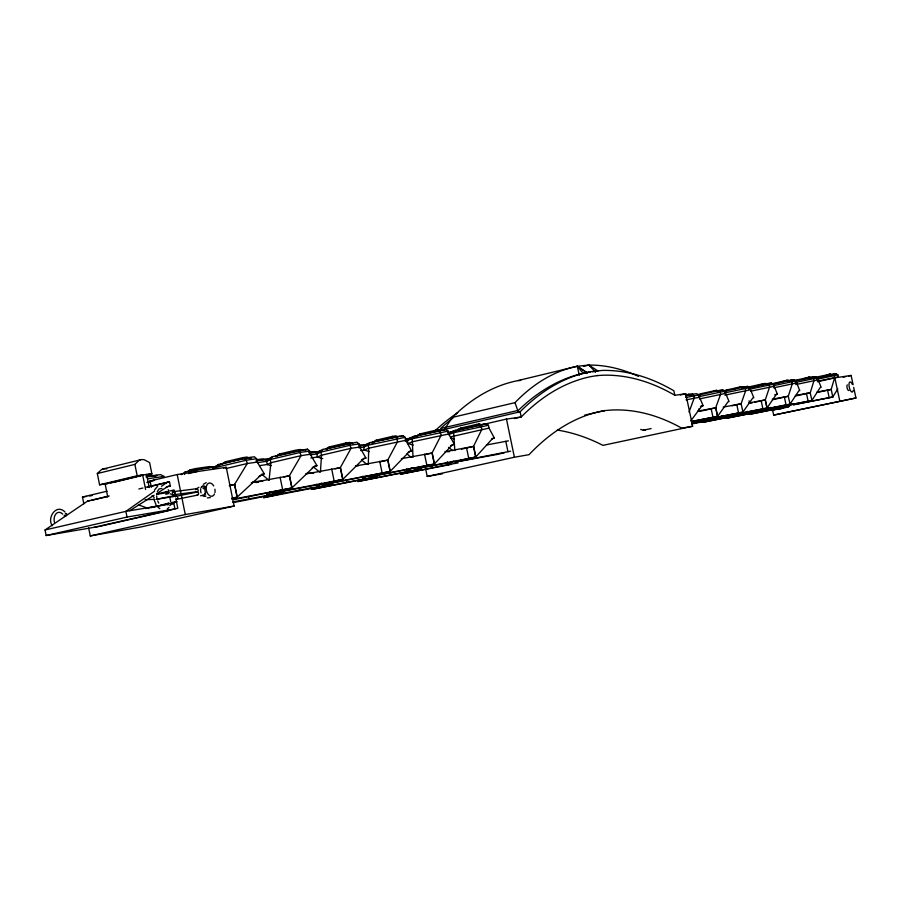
<?xml version="1.0" encoding="UTF-8"?>
<svg xmlns="http://www.w3.org/2000/svg" width="901" height="901" viewBox="0 0 901 901"><rect width="100%" height="100%" fill="white"/><g stroke="black" fill="none" stroke-linecap="round" stroke-linejoin="round"><path stroke-width="1.35" d="M368.284 464.522L368.734 448.202L368.126 445.207L370.097 442.605L402.95 435.577L405.09 437.312L405.709 440.307L411.633 450.939L408.097 452.246M320.418 472.192L321.522 455.208L320.891 452.111L322.975 449.408L356.897 442.154L359.048 443.945L359.679 447.054L365.941 458.035L362.011 459.589M269.039 480.436L270.897 462.72L270.244 459.51L272.462 456.706L299.267 450.376L307.511 449.194L309.662 451.063L310.327 454.284L316.938 465.648L312.219 467.687M184.66 474.478L185.11 472.034L196.215 469.387L215.238 466.628M767.72 383.544L771.447 383.015L773.317 384.209L777.372 394.131L776.392 394.289L766.999 408.063L765.264 399.909L769.6 386.98L769.139 384.806L767.72 383.544L748.618 387.847M692.43 421.443L717.59 416.375L715.687 407.815L720.631 394.154L720.147 391.879L718.728 390.538L697.487 395.336M689.017 412.072L694.209 398.028L693.714 395.685L692.295 394.3L685.537 395.843M189.109 471.73L190.122 469.871L195.483 468.588L209.111 466.617L212.478 467.54M157.326 491.45L159.117 488.905L161.943 488.443M154.51 490.031L157.698 486.135M832.738 397.003L837.829 388.883M444.722 428.921L452.336 417.4L455.703 414.111M789.963 404.2L798.849 390.797L799.784 390.651L795.865 380.954L794.018 379.794L790.47 380.301L773.047 384.209M107.76 483.6L99.572 484.794L97.319 473.543L134.88 464.387L139.013 460.377A17.727 11.645 76.2 0 1 144.194 459.747L149.611 462.562L151.841 473.656L146.491 474.928M97.319 473.543L101.509 469.556A17.536 11.792 76.2 0 1 106.757 468.903M691.349 421.42L717.59 416.375L728.031 401.79L729.112 401.621L724.764 391.214L722.839 389.953L718.728 390.538M455.41 430.295L453.642 432.717L448.529 434.642L450.838 432.03L455.41 430.295L486.337 423.684L488.432 425.283L489.018 428.099L494.367 438.089L491.743 438.978M450.59 445.623L454.352 444.306L448.721 434L448.124 431.106L446.006 429.439L414.133 436.253L412.275 438.753L405.101 440.949M212.974 469.184L215.801 467.461L218.166 464.544L245.534 458.046L254.42 456.773L256.582 458.722L257.258 462.067L264.275 473.825L259.105 476.325M749.756 387.903L750.983 386.473L763.789 383.589L769.24 384.299M212.794 469.297L218.166 464.544M271.224 465.693L267.315 464.556L266.662 461.38L269.253 458.406L272.462 456.706M725.575 391.394L726.859 389.93L739.901 386.991L744.26 387.385M359.679 447.054L351.052 448.315L321.522 455.208L317.456 457.066L316.837 454.003L319.348 451.131L322.975 449.408M369.387 451.581L364.263 450.083L363.655 447.121L366.099 444.339L370.097 442.605M407.455 440.679L409.831 437.987L414.133 436.253M700.167 395.066L701.507 393.568L716.791 390.268L713.164 391.361M444.914 451.683L473.644 446.4L475.852 457.044L457.032 461.233L475.717 457.066L492.712 438.348L494.367 438.089M452.336 417.4L515.012 402.646L518.244 399.346A455.951 211.251 82.8 0 1 577.248 366.234M305.552 474.027L340.465 467.619L342.887 479.411L322.817 483.916L342.718 479.433L363.914 458.35L365.941 458.035M459.082 429.912L461.019 428.009L476.415 424.439L479.467 423.999L481.494 424.675M270.503 492.565L267.552 495.404L232.582 501.958M441.062 430.453L439.024 429.754L435.769 430.216L420.046 433.877L416.972 436.839L416.758 435.78L442.887 430.104M233.393 502.589L282.317 492.892L284.277 491.011M321.297 483.116L317.287 486.923L282.689 493.286M263.813 497.656L331.061 484.58L333.055 482.688M374.692 441.67L376.325 440.139L392.374 436.377L395.854 435.881L397.904 436.625M366.673 476.235L363.722 479.005L312.219 489.232M312.242 489.344L376.607 476.809L379.67 473.949M411.228 467.856L407.196 471.595L357.72 481.539L419.269 469.534L422.276 466.752M203.344 484.31L206.216 482.643M326.973 449.227L329.563 446.84L345.961 442.977L349.678 442.447L352.775 443.607M451.063 461.796L447.966 464.646L400.483 474.196M167.259 508.997L168.949 507.443M276.675 456.503L279.434 454.014L296.181 450.05L300.179 449.486L302.252 450.297M223.606 463.463L225.565 461.729L242.673 457.663L246.975 457.044L250.073 458.327M691.934 423.188L695.572 422.434L697.644 420.632M692.801 423.312L713.468 419.382L716.543 416.724M691.63 423.988L720.597 418.165L723.649 415.53M747.593 411.385L744.429 414.1L702.6 422.355L737.649 415.26L739.766 413.435M726.679 418.222L760.681 411.329L762.764 409.55M726.6 418.233L767.156 410.225L770.276 407.567M791.911 403.93L788.859 406.52L749.486 414.314L782.676 407.579L785.751 404.966M221.939 464.364L225.565 461.729M275.537 456.616L279.434 454.014M371.595 443.01L376.325 440.139M415.17 436.692L420.046 433.877M154.578 491.169L125.881 511.363L45.05 529.968L46.154 535.521L99.268 526.432M161.459 486.326L167.203 482.283L169.512 481.934L170.334 486.011L166.291 486.957M181.191 474.703L185.11 472.034M45.05 529.968L87.656 501.057L109.235 495.967M187.802 471.437L190.122 469.871M129.721 510.721L154.094 495.223M156.414 493.748L168.025 486.371L170.334 486.011M218.954 465.468L221.398 463.981L244.948 458.384L245.196 459.6M196.215 488.871L198.918 487.306M266.167 460.152L268.014 459.172L255.952 460.929M266.662 461.38L270.244 459.51L300.393 452.403L309.662 451.063M267.315 464.556L270.897 462.72L301.058 455.647L310.327 454.284M305.326 450.275L307.511 449.194M315.789 452.899L317.873 451.908L309.764 453.09M329.563 446.84L327.164 447.966L332.311 447.223M316.837 454.003L320.891 452.111L350.41 445.195L359.048 443.945M364.657 445.725L366.617 444.88M363.655 447.121L368.126 445.207L405.09 437.312M364.263 450.083L368.734 448.202L405.709 440.307M400.652 436.535L402.95 435.577M412.906 437.334L416.758 435.78M407.905 439.406L410.011 438.55M435.667 431.072L439.024 429.754M407.657 441.636L408.052 443.551L412.872 441.659L448.721 434M443.551 430.396L446.006 429.439M210.305 497.566L207.298 497.938M458.023 429.146L461.019 428.009M454.847 431.005L483.308 424.337M477.113 424.889L479.467 423.999M450.624 436.85L489.018 428.099M686.889 395.111L689.276 394.379M697.87 394.661L701.507 393.568M720.372 390.685L722.839 389.953M723.188 391.023L726.859 389.93M734.484 388.872L741.793 386.72M741.41 388.061L744.023 387.295M742.773 387.847L747.751 386.394L749.643 387.621L753.844 397.78L752.808 397.949L742.875 412.129L698.512 420.857L742.965 412.106L741.106 403.761L745.735 390.482L745.262 388.252L743.843 386.957L724.291 391.361M748.517 387.193L750.983 386.473M759.453 385.121L765.591 383.342M766.447 384.276L769.071 383.511L748.968 387.835M766.447 384.457L771.447 383.015M771.481 383.905L786.539 380.357L790.661 380.74M779.624 382.587L788.262 380.121M700.449 406.419L703.095 405.664L698.579 394.987L696.631 393.692L692.295 394.3M791.506 380.504L794.018 379.794M793.387 380.751L809.875 377.046L813.434 377.947M803.692 378.792L809.875 377.046M810.63 377.947L813.276 377.204L811.024 377.53L811.182 378.274M810.506 378.138L815.54 376.719L817.365 377.857L821.16 387.329L820.259 387.464L811.846 400.517L771.515 408.48L768.88 407.725M826.803 375.143L830.519 374.106L832.862 374.703M831.037 375.188L836.094 373.791L837.896 374.895L838.324 376.911L818.333 381.089M774.669 394.863L777.372 394.131M110.418 483.071L142.673 474.973L145.579 489.434M102.759 469.072L140.241 459.893M583.454 366.369L588.882 365.063A459.127 214.044 82.9 0 1 638.46 376.359M99.572 484.794L137.177 475.762L151.841 473.656M142.673 474.973L105.135 483.983L107.748 496.98M113.098 482.44L142.549 475.379M188.354 471.46L214.483 466.977M83.816 503.749L82.475 497.037L107.118 491.18M151.345 487.306L150.073 480.976L177.193 474.534L226.264 467.315L234.125 506.058L140.702 527.017L90.269 535.937L88.647 527.885M147.573 481.945L154.262 480.346L150.073 480.976M188.41 473.588L197.161 471.516L196.215 469.387M215.801 467.461L246.592 460.163L256.582 458.722M223.527 467.957L226.264 467.315M275.515 456.165L304.076 449.937M138.889 488.973L142.932 488.015M145.635 487.373L167.203 482.283M91.373 500.382L107.546 496.564M147.955 487.024L169.512 481.934M225.858 468.576L247.279 463.519L257.258 462.067M325.869 448.901L347.133 443.911M374.14 441.817L399.74 436.275M156.864 493.973L167.473 491.507M170.12 490.887L174.096 489.953L175.402 496.383M440.735 430.261L520.114 411.802A531.613 241.952 83.7 0 1 589.795 371.786L602.251 370.424A535.363 245.128 83.8 0 1 673.858 390.775L674.815 395.291L685.762 393.737L692.632 426.263L602.949 445.364A525.621 256.323 85 0 0 557.392 430.081M165.773 494.266L168.431 493.647M448.045 432.581L456.199 430.689M482.012 424.72L506.463 419.066L521.195 416.983A531.928 241.873 83.8 0 1 590.808 376.629L597.34 375.537M514.403 418.548L521.195 416.983L520.114 411.802M229.327 485.707L234.699 484.479L237.278 497.172L231.895 498.377M145.793 508.569L157.855 505.799M160.513 505.191L168.476 503.366M171.134 502.758L176.438 501.53M283.939 477.012L289.536 475.739L292.025 487.959L233.911 499.582M151.154 507.646L156.605 506.396M159.342 505.765L167.53 503.884M174.344 502.319L177.08 501.699M171.246 504.019L173.848 503.434L174.963 508.952L127.03 517.061L46.154 535.521M335.003 468.858L340.465 467.619M584.648 415.124L604.684 410.563L598.208 411.903A534.349 241.254 84.2 0 0 529.045 454.678L514.392 457.224L427.209 476.449L425.565 468.464M379.963 461.864L387.914 460.062L390.246 471.437L336.974 482.114L322.941 484.49L320.339 483.612M94.402 527.265L177.801 508.299L175.92 498.963M100.63 526.128L168.881 510.608M680.289 394.987L685.762 393.737M685.661 394.931L690.481 394.007L693.004 394.717M425.249 454.566L432.198 453L434.473 464.004L383.342 474.253L370.232 476.483L367.574 475.593M685.593 397.521L698.579 394.987M461.503 449.126L473.644 446.4M698.906 396.665L724.764 391.214M686.089 399.864L699.063 397.318M724.404 392.949L749.643 387.621M90.269 535.937L185.268 514.55L234.125 506.058M699.39 398.94L725.249 393.478M263.644 497.679L282.88 493.365L280.143 492.183M748.821 389.378L773.317 384.209M775.648 383.477L778.306 382.88M724.877 395.156L750.116 389.84M773.261 385.707L795.865 380.954M795.042 381.044L815.54 376.719M750.634 391.225L773.779 386.371M816.813 377.046L830.519 374.106M795.279 382.497L817.365 377.857M816.047 378.015L836.094 373.791M816.306 378.015L833.875 374.264M773.711 387.813L796.315 383.06M816.543 379.377L837.896 374.895M795.718 384.558L817.804 379.918M817.331 381.742L834.833 377.846L851.118 375.447L853.112 384.716M843.212 377.204L845.848 376.618M848.483 376.032L851.118 375.447M496.361 454.577L504.2 452.843M717.59 416.375L715.777 407.804L699.615 411.385L698.973 408.75M731.905 405.799L741.185 403.749L723.143 407.117M752.448 402.747L749.79 403.333L749.069 400.844M754.948 402.195L765.343 399.898L767.078 408.052L724.066 416.521L721.464 415.766M773.069 399.605L788.341 396.237L772.303 399.222M795.268 396.046L810.269 392.746L814.008 380.47L813.569 378.397L812.161 377.204M817.781 392.352L831.184 389.412L834.698 377.44L834.27 375.413L832.862 374.253M790.042 404.189L748.371 412.399L790.042 404.189L788.274 396.249L792.339 383.646L791.889 381.528L790.47 380.301M816.982 392.059L831.184 389.412L832.806 396.992L793.59 404.74L790.999 404.008M773.903 410.124L771.335 410.484L788.048 407.027M772.54 409.786L773.666 415.102L855.95 397.972L853.675 387.374M855.95 397.972L773.666 415.102M176.517 495.246L156.29 499.334L168.284 497.397M269.568 492.171L272.226 493.084L342.887 479.411M322.941 484.49L390.246 471.437M370.232 476.483L434.473 464.004M411.836 468.137L414.426 468.993L475.852 457.044M453.169 461.121L455.827 461.976L510.585 451.198M451.457 464.342L400.348 474.219M640.667 429.428L643.28 430.216L651.141 428.572M724.066 416.521L767.078 408.052M771.515 408.48L811.925 400.506L810.19 392.757L795.572 395.483M793.59 404.74L832.806 396.992M177.024 499.255L197.567 495.1M176.089 496.293L197.184 492.059M779.174 409.11L781.865 408.57M748.72 402.995L765.343 399.898M231.929 499.391L292.025 487.959M697.622 411.171L715.777 407.804M355.445 466.02L387.914 460.062M401.328 458.688L432.198 453M486.495 444.993L508.423 440.848M251.323 482.745L289.536 475.739M427.209 476.449L442.549 473.735M692.632 426.263L681.753 428.155A538.156 244.408 84.3 0 0 610.574 410.09L603.997 410.665M590.425 371.955L579.208 374.275A531.004 242.56 83.7 0 0 521.949 406.959L518.413 410.349L440.634 428.482L444.351 425.103A519.911 253.305 84.3 0 1 453 418.03M272.226 493.084L322.975 483.882M414.426 468.993L457.167 461.211M455.827 461.976L496.226 454.6M643.28 430.216L645.679 429.811M282.317 492.892L267.552 495.404L267.023 492.802M331.061 484.58L317.287 486.923L316.769 484.411M376.607 476.809L363.722 479.005L363.159 476.269M419.269 469.534L407.196 471.595L406.644 468.948M458.057 462.923L447.966 464.646L447.437 462.078M691.822 423.065L695.572 422.434M713.468 419.382L720.597 418.165M737.649 415.26L744.429 414.1M760.681 411.329L767.156 410.225M782.676 407.579L788.859 406.52M232.109 498.039L237.278 497.172M168.329 504.346L125.881 511.363L127.03 517.061M171.089 503.884L173.848 503.434M170.942 496.969L173.611 496.541M229.518 485.312L234.699 484.479M255.997 482.531L258.61 482.103M157.067 494.244L169.354 492.306M172.091 491.878L174.817 491.45M87.656 501.057L90.032 500.697M264.275 473.825L261.932 474.185L237.087 497.206L234.508 484.513L247.279 463.519L245.534 458.046M316.938 465.648L314.764 465.986L291.845 487.993L289.356 475.773L301.058 455.647L299.267 450.376M411.633 450.939L409.741 451.232L390.099 471.471L387.757 460.084L397.656 441.49L395.787 436.602M454.352 444.306L452.584 444.576L434.327 464.026L432.052 453.023L441.186 435.104L439.294 430.396M703.095 405.664L701.947 405.844L690.853 420.79M82.475 497.037L86.586 496.417M89.323 496L92.06 495.584M146.863 482.452L149.634 482.035M259.522 465.637L267.541 464.443M310.868 457.978L317.715 456.953M360.704 450.534L364.545 449.971M146.66 476.595L160.446 474.59L164.185 476.359L147.561 478.803M256.56 460.614L270.03 458.654M309.02 452.978L319.787 451.412M359.465 445.635L367.597 444.452M405.574 438.933L411.07 438.134M447.977 432.762L450.556 432.39M146.075 476.933L156.853 475.368M358.925 445.939L364.432 445.128M405.427 439.159L408.007 438.787M257.54 462.641L266.887 461.267M310.237 454.892L317.084 453.89M358.812 447.752L363.936 446.997M794.727 380.74L797.306 380.368M448.124 431.106L412.275 438.753L412.985 457.348M488.432 425.283L453.642 432.717L454.836 450.635M145.985 475.762L151.323 474.985L155.941 476.28M256.458 459.758L262.788 458.834L267.158 460.028M308.863 452.167L312.805 451.592L316.78 452.662M215.463 466.222L218.121 465.828M319.348 451.131L321.984 450.748M450.838 432.03L453.597 431.635M743.843 386.957L747.751 386.394M246.131 458.215L250.861 457.539L251.109 458.744M348.462 443.596L352.302 443.044M693.117 394.368L691.202 394.638L691.382 395.494M720.361 390.471L717.613 390.865L717.793 391.698M789.332 380.627L791.697 380.29L791.866 381.055M200.518 495.753L204.324 495.257M173.87 494.717L197.33 491.709M173.566 491.642L196.508 488.747M518.289 380.661L520.71 380.391M597.937 370.998L588.882 365.063L577.259 366.279L517.073 380.785A448.338 218.864 83.2 0 0 455.715 414.133M596.642 375.616L603.253 375.21A535.69 245.038 83.9 0 1 674.815 395.291M592.295 371.685L595.854 371.505M446.896 451.75L449.599 451.649M355.839 465.716L358.53 465.626M306.858 473.374L313.717 473.138M252.967 481.63L262.777 481.303M145.14 499.65L154.893 499.368M359.499 444.824L362.078 445.511M173.555 494.739L170.007 493.771M775.389 406.633L778.025 407.376M450.455 437.818L454.498 439.001M408.052 443.551L413.3 445.083M318.785 457.46L322.772 458.62M828.943 374.332L831.882 375.3L831.724 374.568M808.231 377.271L810.202 377.947M786.539 380.357L788.51 381.044M203.063 488.466L203.356 488.567A1.149 0.755 30.4 0 0 204.268 488.353L204.369 487.937A1.306 0.856 30.4 0 0 203.716 487.013L203.142 486.754A1.149 0.755 30.4 0 0 202.229 486.968M763.789 383.589L765.771 384.299M138.416 504.853L148.654 508.569M739.901 386.991L741.895 387.723M714.797 390.561L716.791 391.316M688.375 394.311L690.38 395.1M309.707 488.128L312.399 489.311M476.415 424.439L479.332 425.959L479.118 424.934M435.769 430.216L437.683 431.275M392.374 436.377L394.244 437.492M345.961 442.977L347.775 444.148M587.351 372.856L577.259 366.279L579.343 375.278M587.103 372.868L577.259 366.279L583.296 373.476M242.673 457.663L244.351 458.947M448.507 447.313L452.629 450.646M157.799 507.072L159.804 508.693M406.925 453.845L411.138 457.291M361.459 459.915L366.853 464.387M205.248 493.174L205.496 493.489A1.295 0.8 -50.8 0 1 205.237 494.548L204.809 495.009A1.149 0.71 -50.8 0 1 203.896 495.223L203.75 495.1M313.323 466.819L319.528 472.034M262.371 474.759L268.712 480.165M152.111 495.651L154.195 497.487M65.041 512.061C56.605 503.197 46.649 517.534 52.19 525.734M62.732 514.088C57.901 509.245 52.742 515.068 54.387 522.186M66.359 513.75L66.629 514.144A1.644 0.946 -51.4 0 1 66.246 515.485L65.694 516.07A1.475 0.845 -51.5 0 1 64.579 516.329L64.32 515.935A1.644 0.946 -51.4 0 1 64.354 515.304M588.882 365.063L595.471 372.124M480.053 424.585L481.956 429.135L473.509 446.412L475.717 457.066M349.216 443.247L351.052 448.315L340.308 467.653L342.718 479.433M172.53 494.12L173.814 496.507M157.664 500.888L158.767 503.118M156.053 504.808L153.801 499.03M515.012 402.646L518.143 411.644M834.833 377.846L839.743 400.787M827.535 389.987L829.168 397.611M806.451 393.354L808.118 401.148M784.343 396.868L786.044 404.864M766.593 383.871L766.762 384.659M770.963 407.331L771.504 409.865M761.142 400.573L762.888 408.761M742.717 387.284L742.886 388.083M736.77 404.459L738.55 412.849M711.126 408.547L712.95 417.163M506.463 419.066L514.392 457.224M505.788 441.276L507.95 451.638M466.481 447.538L468.7 458.249M447.121 462.145L447.651 464.713M431.635 465.276L432.165 467.856M424.551 454.217L426.837 465.288M406.317 469.016L406.869 471.673M390.257 472.259L390.809 474.917M379.726 461.368L382.08 472.811M372.845 442.121L373.07 443.213M362.833 476.347L363.396 479.084M346.142 479.715L346.705 482.463M331.692 469.027L334.125 480.886M316.431 484.49L316.938 487.002M299.064 487.993L299.582 490.516M280.098 477.248L282.61 489.547M266.673 492.881L267.203 495.482M248.586 496.519L249.115 499.131M177.193 474.534L185.268 514.55M169.658 496.552L170.706 501.733M146.57 474.41L149.206 487.531M134.88 464.387L137.177 475.762M156.639 495.854L156.932 498.399M204.538 493.388A1.149 0.71 -50.8 0 1 205.214 493.343M172.767 492.284A1.554 1.194 -84.4 0 1 174.524 491.991A1.554 1.194 -84.4 0 1 174.524 494.277A1.554 1.194 -84.4 0 1 172.767 494.187M214.494 494.03A6.769 4.28 77 0 1 208.131 494.255A6.769 4.28 77 0 1 207.207 484.445A6.769 4.28 77 0 1 213.74 485.943M214.9 489.198A6.769 4.28 77 0 1 214.934 492.577M205.924 496.147A5.372 3.413 77 0 1 202.387 495.133M201.081 492.858A5.372 3.413 77 0 1 200.698 488.804M201.047 487.655A5.372 3.413 77 0 1 203.187 485.864M204.099 485.954A5.372 3.413 77 0 1 205.023 486.394M205.642 492.487A3.818 2.421 77 0 1 204.966 488.725M205.214 487.903A3.818 2.421 77 0 1 206.126 486.822M196.891 492.183A1.532 1.194 -87.9 0 1 198.58 493.5A1.532 1.194 -87.9 0 1 196.959 495.021M175.391 496.913A1.554 1.205 65.3 0 1 177.069 496.53A1.554 1.205 65.3 0 1 177.734 498.625A1.554 1.205 65.3 0 1 176.055 499.008M168.059 504.943A1.577 1.059 34.6 0 1 168.025 503.209A1.577 1.059 34.6 0 1 170.12 503.986A1.577 1.059 34.6 0 1 169.793 505.574M195.697 489.727A1.532 1.205 70.2 0 1 197.049 488.781A1.532 1.205 70.2 0 1 198.164 490.471A1.532 1.205 70.2 0 1 197.015 491.721M168.16 489.829A1.52 0.901 -50.4 0 1 168.408 489.907L168.712 490.302A1.689 1.014 -50.4 0 1 168.363 491.676L167.8 492.284A1.52 0.901 -50.4 0 1 166.606 492.565L166.302 492.16A1.689 1.014 -50.4 0 1 166.325 491.507M65.277 513.975A1.644 0.946 -51.4 0 1 66.528 513.683M853.213 390.482A5.192 1.892 77.4 0 1 850.341 390.336A5.192 1.892 77.4 0 1 849.215 382.88A5.192 1.892 77.4 0 1 852.278 384.344M848.979 390.392A2.928 1.07 77.5 0 1 847.244 388.444A2.928 1.07 77.5 0 1 847.312 384.885M434.811 430.993A519.336 253.845 84.3 0 1 457.776 412.681"/></g></svg>
